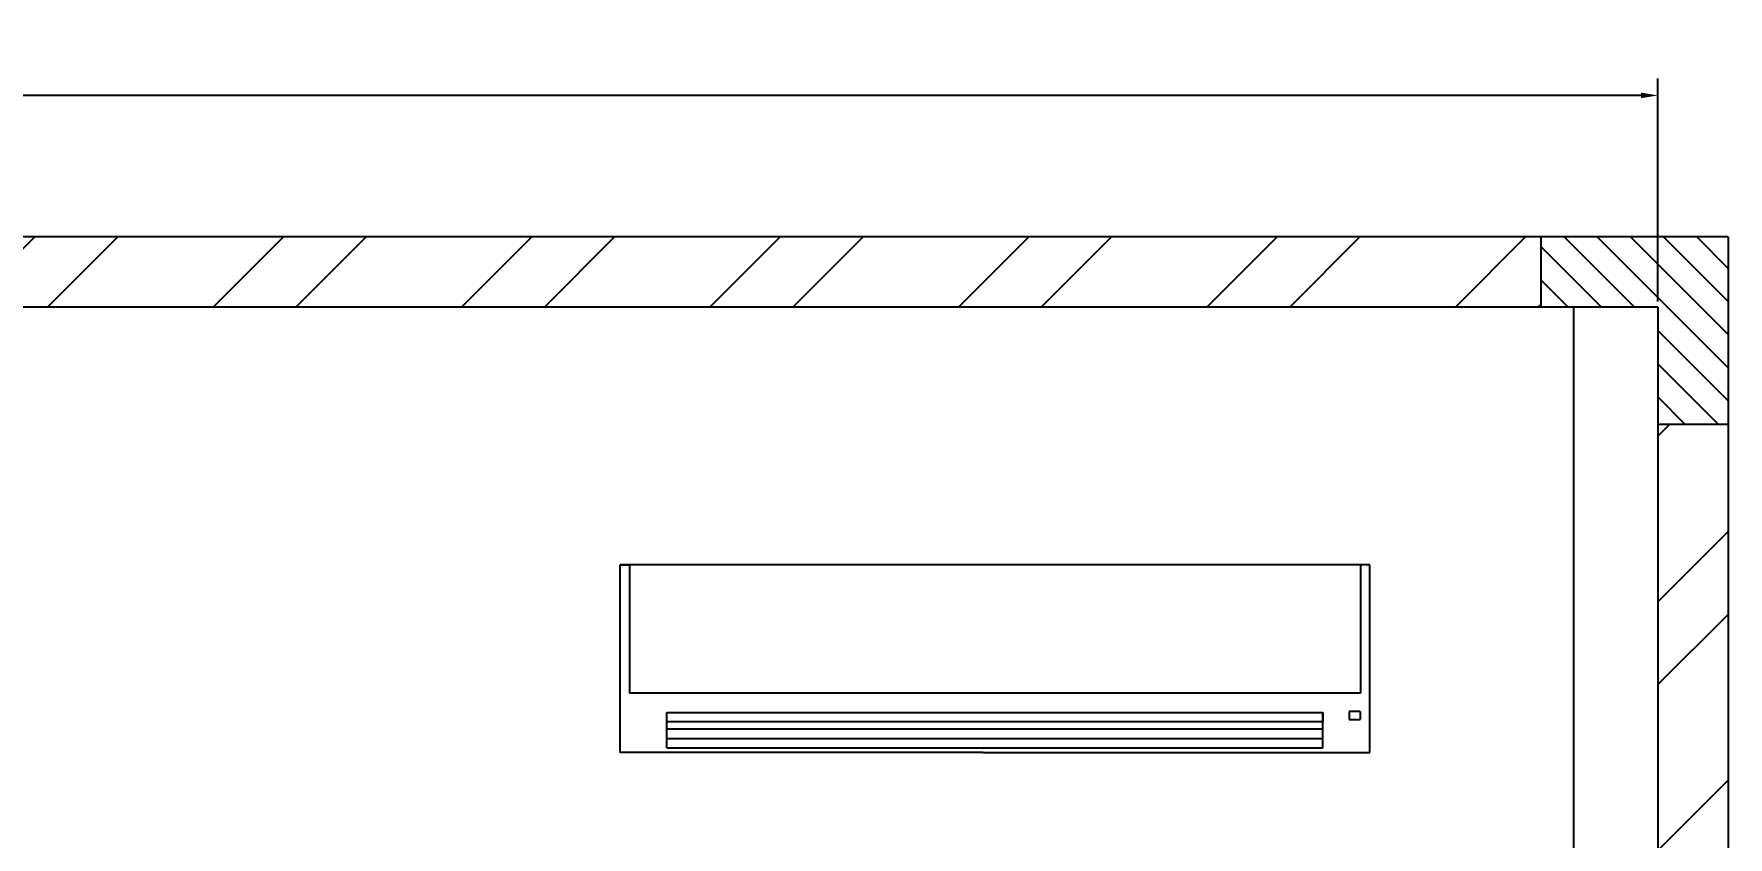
# Model space of a CAD drawing. Header units: inches. Extents: x -3799 to 177, y -208 to 0.
# Drawn here: x -3735.08 to -3717, y -163.5 to -154.93 of the extents above; entities that cross this region are included whole.
import ezdxf

# ---------------------------------------------------------------- set-up
doc = ezdxf.new("R2010")
doc.units = ezdxf.units.IN
doc.header["$MEASUREMENT"] = 0
doc.styles.get("Standard").update_dxf_attribs({"font": 'arial.ttf'})
doc.dimstyles.get("Standard").update_dxf_attribs({"dimtxt": 1, "dimasz": 0.18, "dimexe": 0.18, "dimexo": 0.0625, "dimgap": 0.09, "dimtad": 0, "dimtih": 1, "dimtoh": 1, "dimdec": 4, "dimzin": 0, "dimdsep": 46, "dimtxsty": 'Standard', "dimcen": 0.09, "dimadec": 0, "dimazin": 0, "dimtfac": 1, "dimtdec": 4, "dimtofl": 0, "dimtmove": 0, "dimatfit": 3, "dimfxl": 1, "dimtolj": 1, "dimtzin": 0, "dimarcsym": 0})

# ---------------------------------------------------------------- blocks, each defined once
blk = doc.blocks.new('*D53')
at = {"color": 0, "lineweight": -2, "transparency": 16777216}
for p, q in [((-3782.497, -157.782), (-3782.497, -155.405)), ((-3717.747, -157.782), (-3717.747, -155.405)), ((-3782.317, -155.585), (-3751.905, -155.585)), ((-3717.927, -155.585), (-3748.338, -155.585))]:
    blk.add_line(p, q, dxfattribs=at)
at = {"color": 0, "transparency": 16777216}
for points in [[(-3782.317, -155.555), (-3782.317, -155.615), (-3782.497, -155.585)], [(-3717.927, -155.555), (-3717.927, -155.615), (-3717.747, -155.585)]]:
    blk.add_solid(points, dxfattribs=at)
at = {"layer": 'Defpoints', "color": 0, "transparency": 16777216}
for p in [(-3717.747, -155.585), (-3782.497, -157.845), (-3717.747, -157.845)]:
    blk.add_point(p, dxfattribs=at)
at = {"color": 0, "transparency": 16777216, "insert": (-3750.122, -155.585), "char_height": 1, "attachment_point": 5}
blk.add_mtext('\\A1;64.75', dxfattribs=at)

msp = doc.modelspace()

# ---------------------------------------------------------------- hatches: boundary and pattern name
h = msp.add_hatch()
h.set_pattern_fill('ANSI32', color=256, scale=5)
h.set_pattern_definition([(45, (-3901.0842, -230.3038), (-1.325825, 1.325825), []), (45, (-3900.2004, -230.3038), (-1.325825, 1.325825), [])])
h.paths.add_polyline_path([(-3783.74675, -180.34483), (-3782.49675, -180.34483), (-3782.49675, -159.09464), (-3783.74675, -159.09464)])
h.paths.add_polyline_path([(-3718.99675, -157.8449), (-3718.99675, -157.09483), (-3781.24675, -157.09483), (-3781.24675, -157.8449)])
h.paths.add_polyline_path([(-3716.99675, -159.09464), (-3717.74675, -159.09464), (-3717.74675, -180.34483), (-3716.99675, -180.34483)])

# ---------------------------------------------------------------- linework, layer by layer
at = {"lineweight": -3}
for p, q in [((-3716.99675, -157.09483), (-3783.24675, -157.09483)), ((-3716.99675, -157.09483), (-3716.99675, -180.34483)), ((-3717.74675, -157.8449), (-3782.49675, -157.8449)), ((-3717.74675, -157.8449), (-3717.74675, -180.34483))]:
    msp.add_line(p, q, dxfattribs=at)
for p, q in [((-3718.99675, -157.09483), (-3718.99675, -157.84483)), ((-3717.99627, -157.84483), (-3718.74627, -157.09483)), ((-3716.99675, -158.49079), (-3718.39271, -157.09483)), ((-3716.99675, -158.13724), (-3718.03916, -157.09483)), ((-3716.99675, -157.78368), (-3717.68561, -157.09483)), ((-3716.99675, -157.43013), (-3717.33205, -157.09483)), ((-3718.34982, -157.84483), (-3718.99675, -157.1979)), ((-3718.70337, -157.84483), (-3718.99675, -157.55145)), ((-3718.64675, -157.8449), (-3718.64675, -180.34483)), ((-3716.99675, -158.84434), (-3717.74675, -158.09434)), ((-3717.10001, -159.09464), (-3717.74675, -158.4479)), ((-3717.45356, -159.09464), (-3717.74675, -158.80145)), ((-3716.99675, -159.09464), (-3717.74675, -159.09464)), ((-3720.82175, -160.59422), (-3728.82175, -160.59422)), ((-3728.82175, -162.59422), (-3728.82175, -160.59422)), ((-3728.82175, -160.59422), (-3728.72175, -160.59422)), ((-3728.72175, -160.59422), (-3728.72175, -161.96334)), ((-3720.92175, -160.59422), (-3720.92175, -161.96334)), ((-3720.82175, -162.59422), (-3720.82175, -160.59422)), ((-3720.92175, -161.96334), (-3728.72175, -161.96334)), ((-3728.32175, -162.54422), (-3728.32175, -162.16922)), ((-3728.32175, -162.16922), (-3721.32175, -162.16922)), ((-3721.32175, -162.54422), (-3721.32175, -162.16922)), ((-3721.32175, -162.16922), (-3721.32175, -162.26922)), ((-3720.92223, -162.15902), (-3721.03936, -162.15902)), ((-3721.03936, -162.15902), (-3721.03936, -162.24392)), ((-3720.92223, -162.15902), (-3720.92223, -162.24392)), ((-3721.32175, -162.26922), (-3728.32175, -162.26922)), ((-3721.32175, -162.34422), (-3728.32175, -162.34422)), ((-3721.32175, -162.54422), (-3721.32175, -162.34422)), ((-3721.03936, -162.24392), (-3720.92223, -162.24392)), ((-3728.32175, -162.54422), (-3728.32175, -162.44422)), ((-3728.32175, -162.44422), (-3721.32175, -162.44422)), ((-3728.32175, -162.54422), (-3724.82175, -162.54422)), ((-3724.82175, -162.54422), (-3721.32175, -162.54422)), ((-3724.94675, -162.59422), (-3728.82175, -162.59422)), ((-3724.94675, -162.59422), (-3720.82175, -162.59422))]:
    msp.add_line(p, q)

# ---------------------------------------------------------------- dimensions: what is measured, and where the dimension line sits
dim = msp.add_linear_dim(base=(-3717.74675, -155.58477), p1=(-3782.49675, -157.8449), p2=(-3717.74675, -157.8449), dimstyle='Standard', override={"dimdec": 2})
dim.commit()
dim.dimension.update_dxf_attribs({"geometry": '*D53', "text_midpoint": (-3750.12175, -155.58477)})

doc.saveas('drawing.dxf')
